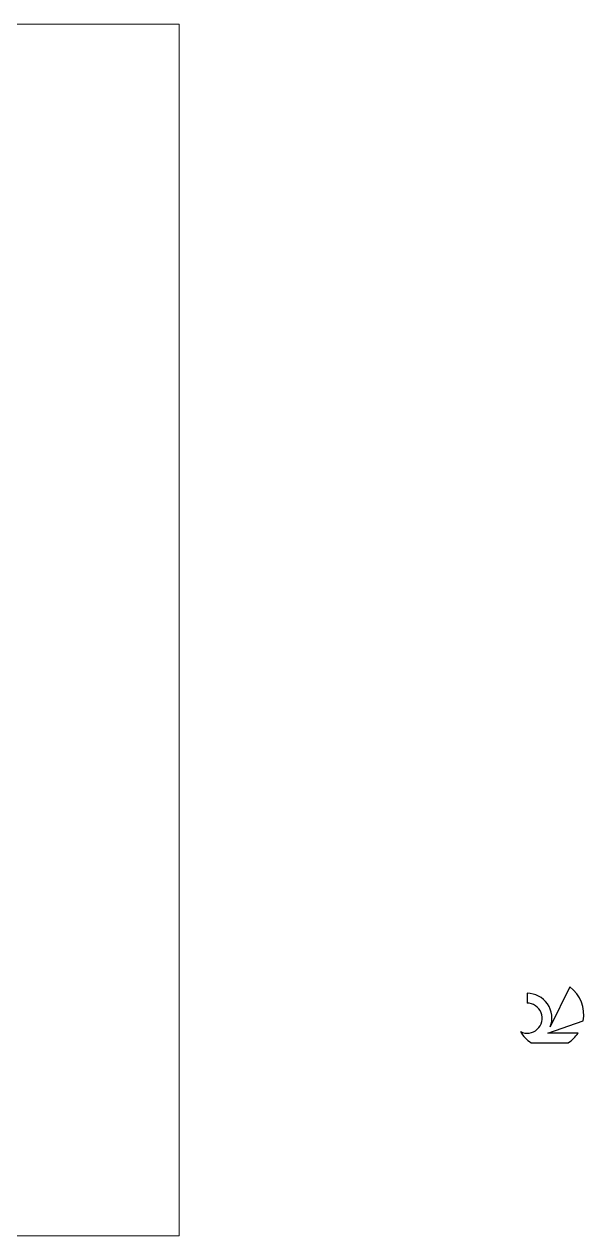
# Model space of a CAD drawing. Header units: millimetres. Extents: x -99 to 154, y -57 to 79.
# Drawn here: x 91.6 to 154.1, y -56.7 to 78.7 of the extents above; entities that cross this region are included whole.
import ezdxf

# ---------------------------------------------------------------- set-up
doc = ezdxf.new("R2010")
doc.units = ezdxf.units.MM
doc.header["$LTSCALE"] = 8
doc.layers.add('INFTOTAL', color=9, linetype='CONTINUOUS')
doc.layers.add('SK6', color=5, linetype='CONTINUOUS')

msp = doc.modelspace()

# ---------------------------------------------------------------- linework, layer by layer
at = {"layer": 'INFTOTAL', "color": 9, "linetype": 'CONTINUOUS', "lineweight": 18}
for p, q in [((108.9, 78.68), (-99, 78.68)), ((108.9, -56.68), (108.9, 78.68)), ((-99, -56.68), (108.9, -56.68))]:
    msp.add_line(p, q, dxfattribs=at)
at = {"layer": 'SK6', "color": 5, "linetype": 'CONTINUOUS', "lineweight": 25}
for p, q in [((147.74, -29.58), (147.74, -30.69)), ((152.53, -28.88), (150.34, -33.34)), ((150.08, -34.04), (154, -32.68)), ((148.2, -35.12), (152.34, -35.12)), ((153.44, -34.04), (150.08, -34.04))]:
    msp.add_line(p, q, dxfattribs=at)
for centre, radius, start, end in [((147.76, -32.35), 2.76, 338.9379, 90.4446), ((150.27, -31.93), 3.8, 348.7239, 53.4691), ((147.75, -32.37), 1.68, 243.4215, 90.3602), ((150.27, -31.93), 3.8, 210.5484, 236.978), ((150.27, -31.93), 3.8, 303.022, 326.3732)]:
    msp.add_arc(centre, radius, start, end, dxfattribs=at)

doc.saveas('drawing.dxf')
